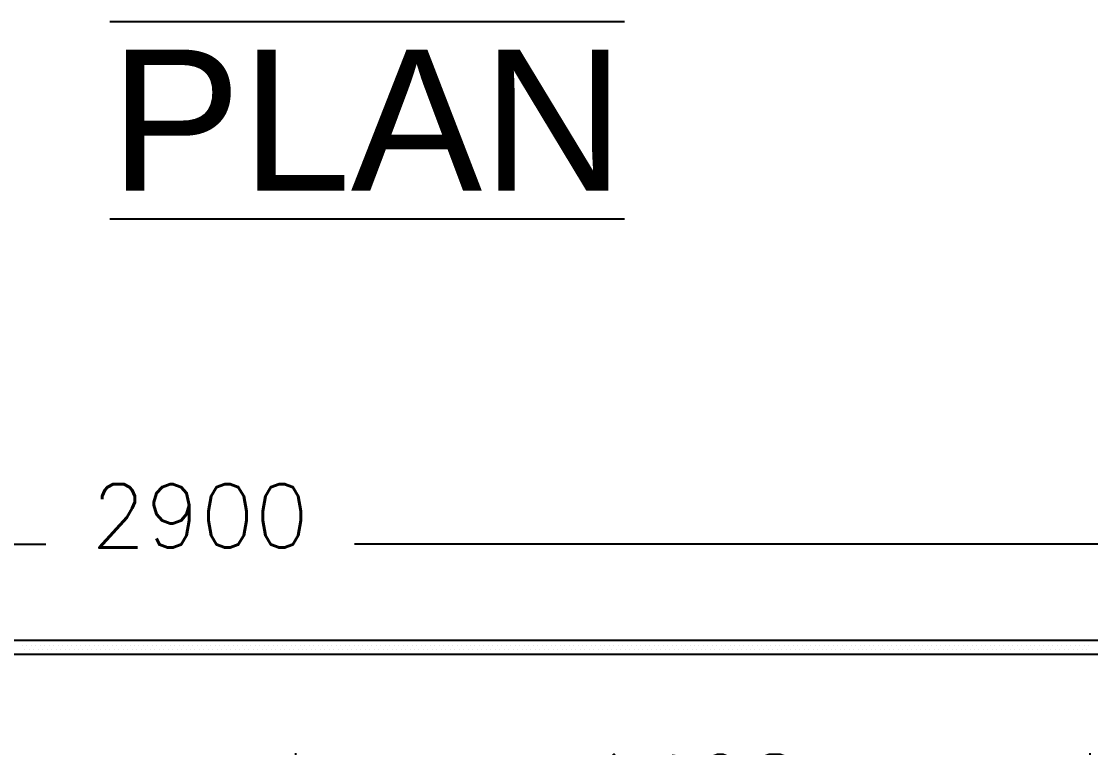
# Model space of a CAD drawing. Extents: x 17841 to 24164, y -6417 to 2983.
# Drawn here: x 19826 to 20584, y 440 to 955 of the extents above; entities that cross this region are included whole.
import ezdxf

# ---------------------------------------------------------------- set-up
doc = ezdxf.new("R2010")
doc.units = 0
doc.header["$LTSCALE"] = 5
doc.header["$PDMODE"] = 3
doc.layers.get('0').update_dxf_attribs({"linetype": 'CONTINUOUS'})
doc.layers.get('DEFPOINTS').update_dxf_attribs({"linetype": 'CONTINUOUS'})
doc.styles.get("Standard").update_dxf_attribs({"font": 'romans.shx', "height": 45})
doc.dimstyles.get("Standard").update_dxf_attribs({"dimscale": 30, "dimtxt": 2, "dimasz": 1, "dimexe": 0.5, "dimexo": 0.5, "dimgap": 0.2, "dimtad": 1, "dimdec": 0, "dimdsep": 46, "dimtxsty": 'Standard', "dimcen": 2.5, "dimadec": 0, "dimazin": 0, "dimtfac": 1, "dimtdec": 0, "dimtmove": 2, "dimatfit": 3, "dimfxl": 1, "dimtolj": 1, "dimtzin": 0, "dimarcsym": 0})

# ---------------------------------------------------------------- blocks, each defined once
blk = doc.blocks.new('*D24')
at = {"color": 0, "lineweight": -2, "transparency": 16777216}
for p, q in [((19197.71, 536.24), (19197.71, 614.17)), ((20708, 545.71), (20708, 614.17)), ((19257.71, 584.17), (19843.57, 584.17)), ((20648, 584.17), (20062.14, 584.17))]:
    blk.add_line(p, q, dxfattribs=at)
at = {"color": 0, "transparency": 16777216}
for points in [[(19257.71, 594.17), (19257.71, 574.17), (19197.71, 584.17)], [(20648, 594.17), (20648, 574.17), (20708, 584.17)]]:
    blk.add_solid(points, dxfattribs=at)
at = {"layer": 'DEFPOINTS', "color": 0, "transparency": 16777216}
for p in [(20708, 584.17), (20708, 515.71), (19197.71, 506.24)]:
    blk.add_point(p, dxfattribs=at)
at = {"color": 0, "transparency": 16777216, "insert": (19952.86, 604.27), "char_height": 45, "attachment_point": 5}
blk.add_mtext('\\A1;2900', dxfattribs=at)
blk = doc.blocks.new('*D31')
at = {"color": 0, "lineweight": -2, "transparency": 16777216}
for p, q in [((20020.71, 383.01), (20020.71, 436.01)), ((20583.6, 383.01), (20583.6, 436.01)), ((20080.71, 406.01), (20196.08, 406.01)), ((20523.6, 406.01), (20408.23, 406.01))]:
    blk.add_line(p, q, dxfattribs=at)
at = {"color": 0, "transparency": 16777216}
for points in [[(20080.71, 416.01), (20080.71, 396.01), (20020.71, 406.01)], [(20523.6, 416.01), (20523.6, 396.01), (20583.6, 406.01)]]:
    blk.add_solid(points, dxfattribs=at)
at = {"layer": 'DEFPOINTS', "color": 0, "transparency": 16777216}
for p in [(20583.6, 406.01), (20020.71, 353.01), (20583.6, 353.01)]:
    blk.add_point(p, dxfattribs=at)
at = {"color": 0, "transparency": 16777216, "insert": (20302.15, 412.49), "char_height": 45, "attachment_point": 5}
blk.add_mtext('\\A1;1408', dxfattribs=at)
blk = doc.blocks.new('*D32')
at = {"color": 0, "lineweight": -2, "transparency": 16777216}
for p, q in [((20583.6, 350.97), (20583.6, 433.68)), ((20698.36, 351.34), (20698.36, 433.68)), ((20523.6, 403.68), (20463.6, 403.68)), ((20583.6, 403.68), (20698.36, 403.68)), ((20758.36, 403.68), (20818.36, 403.68))]:
    blk.add_line(p, q, dxfattribs=at)
at = {"color": 0, "transparency": 16777216}
for points in [[(20523.6, 413.68), (20523.6, 393.68), (20583.6, 403.68)], [(20758.36, 413.68), (20758.36, 393.68), (20698.36, 403.68)]]:
    blk.add_solid(points, dxfattribs=at)
at = {"layer": 'DEFPOINTS', "color": 0, "transparency": 16777216}
for p in [(20698.36, 403.68), (20583.6, 320.97), (20698.36, 321.34)]:
    blk.add_point(p, dxfattribs=at)
at = {"color": 0, "transparency": 16777216, "insert": (20640.98, 449.69), "char_height": 45, "attachment_point": 5}
blk.add_mtext('\\A1;150', dxfattribs=at)

msp = doc.modelspace()

# ---------------------------------------------------------------- linework, layer by layer
at = {"color": 0}
for p, q in [((19247.88, 516.24), (20708.36, 516.24)), ((19828.53, 515.71), (19828.53, 515.71)), ((19831.7, 515.71), (19831.7, 515.71)), ((19834.88, 515.71), (19834.88, 515.71)), ((19838.05, 515.71), (19838.05, 515.71)), ((19841.23, 515.71), (19841.23, 515.71)), ((19844.4, 515.71), (19844.4, 515.71)), ((19847.58, 515.71), (19847.58, 515.71)), ((19850.75, 515.71), (19850.75, 515.71)), ((19853.93, 515.71), (19853.93, 515.71)), ((19857.1, 515.71), (19857.1, 515.71)), ((19860.28, 515.71), (19860.28, 515.71)), ((19863.45, 515.71), (19863.45, 515.71)), ((19866.63, 515.71), (19866.63, 515.71)), ((19869.8, 515.71), (19869.8, 515.71)), ((19872.98, 515.71), (19872.98, 515.71)), ((19876.15, 515.71), (19876.15, 515.71)), ((19879.33, 515.71), (19879.33, 515.71)), ((19882.5, 515.71), (19882.5, 515.71)), ((19885.68, 515.71), (19885.68, 515.71)), ((19888.85, 515.71), (19888.85, 515.71)), ((19892.03, 515.71), (19892.03, 515.71)), ((19895.2, 515.71), (19895.2, 515.71)), ((19898.38, 515.71), (19898.38, 515.71)), ((19901.55, 515.71), (19901.55, 515.71)), ((19904.73, 515.71), (19904.73, 515.71)), ((19907.9, 515.71), (19907.9, 515.71)), ((19911.08, 515.71), (19911.08, 515.71)), ((19914.25, 515.71), (19914.25, 515.71)), ((19917.43, 515.71), (19917.43, 515.71)), ((19920.6, 515.71), (19920.6, 515.71)), ((19923.78, 515.71), (19923.78, 515.71)), ((19926.95, 515.71), (19926.95, 515.71)), ((19930.13, 515.71), (19930.13, 515.71)), ((19933.3, 515.71), (19933.3, 515.71)), ((19936.48, 515.71), (19936.48, 515.71)), ((19939.65, 515.71), (19939.65, 515.71)), ((19942.83, 515.71), (19942.83, 515.71)), ((19946, 515.71), (19946, 515.71)), ((19949.18, 515.71), (19949.18, 515.71)), ((19952.35, 515.71), (19952.35, 515.71)), ((19955.53, 515.71), (19955.53, 515.71)), ((19958.7, 515.71), (19958.7, 515.71)), ((19961.88, 515.71), (19961.88, 515.71)), ((19965.05, 515.71), (19965.05, 515.71)), ((19968.23, 515.71), (19968.23, 515.71)), ((19971.4, 515.71), (19971.4, 515.71)), ((19974.58, 515.71), (19974.58, 515.71)), ((19977.75, 515.71), (19977.75, 515.71)), ((19980.93, 515.71), (19980.93, 515.71)), ((19984.1, 515.71), (19984.1, 515.71)), ((19987.28, 515.71), (19987.28, 515.71)), ((19990.45, 515.71), (19990.45, 515.71)), ((19993.63, 515.71), (19993.63, 515.71)), ((19996.8, 515.71), (19996.8, 515.71)), ((19999.98, 515.71), (19999.98, 515.71)), ((20003.15, 515.71), (20003.15, 515.71)), ((20006.33, 515.71), (20006.33, 515.71)), ((20009.5, 515.71), (20009.5, 515.71)), ((20012.68, 515.71), (20012.68, 515.71)), ((20015.85, 515.71), (20015.85, 515.71)), ((20019.03, 515.71), (20019.03, 515.71)), ((20022.2, 515.71), (20022.2, 515.71)), ((20025.38, 515.71), (20025.38, 515.71)), ((20028.55, 515.71), (20028.55, 515.71)), ((20031.73, 515.71), (20031.73, 515.71)), ((20034.9, 515.71), (20034.9, 515.71)), ((20038.08, 515.71), (20038.08, 515.71)), ((20041.25, 515.71), (20041.25, 515.71)), ((20044.43, 515.71), (20044.43, 515.71)), ((20047.6, 515.71), (20047.6, 515.71)), ((20050.78, 515.71), (20050.78, 515.71)), ((20053.95, 515.71), (20053.95, 515.71)), ((20057.13, 515.71), (20057.13, 515.71)), ((20060.3, 515.71), (20060.3, 515.71)), ((20063.48, 515.71), (20063.48, 515.71)), ((20066.65, 515.71), (20066.65, 515.71)), ((20069.83, 515.71), (20069.83, 515.71)), ((20073, 515.71), (20073, 515.71)), ((20076.18, 515.71), (20076.18, 515.71)), ((20079.35, 515.71), (20079.35, 515.71)), ((20082.53, 515.71), (20082.53, 515.71)), ((20085.7, 515.71), (20085.7, 515.71)), ((20088.88, 515.71), (20088.88, 515.71)), ((20092.05, 515.71), (20092.05, 515.71)), ((20095.23, 515.71), (20095.23, 515.71)), ((20098.4, 515.71), (20098.4, 515.71)), ((20101.58, 515.71), (20101.58, 515.71)), ((20104.75, 515.71), (20104.75, 515.71)), ((20107.93, 515.71), (20107.93, 515.71)), ((20111.1, 515.71), (20111.1, 515.71)), ((20114.28, 515.71), (20114.28, 515.71)), ((20117.45, 515.71), (20117.45, 515.71)), ((20120.63, 515.71), (20120.63, 515.71)), ((20123.8, 515.71), (20123.8, 515.71)), ((20126.98, 515.71), (20126.98, 515.71)), ((20130.15, 515.71), (20130.15, 515.71)), ((20133.33, 515.71), (20133.33, 515.71)), ((20136.5, 515.71), (20136.5, 515.71)), ((20139.68, 515.71), (20139.68, 515.71)), ((20142.85, 515.71), (20142.85, 515.71)), ((20146.03, 515.71), (20146.03, 515.71)), ((20149.2, 515.71), (20149.2, 515.71)), ((20152.38, 515.71), (20152.38, 515.71)), ((20155.55, 515.71), (20155.55, 515.71)), ((20158.73, 515.71), (20158.73, 515.71)), ((20161.9, 515.71), (20161.9, 515.71)), ((20165.08, 515.71), (20165.08, 515.71)), ((20168.25, 515.71), (20168.25, 515.71)), ((20171.43, 515.71), (20171.43, 515.71)), ((20174.6, 515.71), (20174.6, 515.71)), ((20177.78, 515.71), (20177.78, 515.71)), ((20180.95, 515.71), (20180.95, 515.71)), ((20184.13, 515.71), (20184.13, 515.71)), ((20187.3, 515.71), (20187.3, 515.71)), ((20190.48, 515.71), (20190.48, 515.71)), ((20193.65, 515.71), (20193.65, 515.71)), ((20196.83, 515.71), (20196.83, 515.71)), ((20200, 515.71), (20200, 515.71)), ((20203.18, 515.71), (20203.18, 515.71)), ((20206.35, 515.71), (20206.35, 515.71)), ((20209.53, 515.71), (20209.53, 515.71)), ((20212.7, 515.71), (20212.7, 515.71)), ((20215.88, 515.71), (20215.88, 515.71)), ((20219.05, 515.71), (20219.05, 515.71)), ((20222.23, 515.71), (20222.23, 515.71)), ((20225.4, 515.71), (20225.4, 515.71)), ((20228.58, 515.71), (20228.58, 515.71)), ((20231.75, 515.71), (20231.75, 515.71)), ((20234.93, 515.71), (20234.93, 515.71)), ((20238.1, 515.71), (20238.1, 515.71)), ((20241.28, 515.71), (20241.28, 515.71)), ((20244.45, 515.71), (20244.45, 515.71)), ((20247.63, 515.71), (20247.63, 515.71)), ((20250.8, 515.71), (20250.8, 515.71)), ((20253.98, 515.71), (20253.98, 515.71)), ((20257.15, 515.71), (20257.15, 515.71)), ((20260.33, 515.71), (20260.33, 515.71)), ((20263.5, 515.71), (20263.5, 515.71)), ((20266.68, 515.71), (20266.68, 515.71)), ((20269.85, 515.71), (20269.85, 515.71)), ((20273.03, 515.71), (20273.03, 515.71)), ((20276.2, 515.71), (20276.2, 515.71)), ((20279.38, 515.71), (20279.38, 515.71)), ((20282.55, 515.71), (20282.55, 515.71)), ((20285.73, 515.71), (20285.73, 515.71)), ((20288.9, 515.71), (20288.9, 515.71)), ((20292.08, 515.71), (20292.08, 515.71)), ((20295.25, 515.71), (20295.25, 515.71)), ((20298.43, 515.71), (20298.43, 515.71)), ((20301.6, 515.71), (20301.6, 515.71)), ((20304.78, 515.71), (20304.78, 515.71)), ((20307.95, 515.71), (20307.95, 515.71)), ((20311.13, 515.71), (20311.13, 515.71)), ((20314.3, 515.71), (20314.3, 515.71)), ((20317.48, 515.71), (20317.48, 515.71)), ((20320.65, 515.71), (20320.65, 515.71)), ((20323.83, 515.71), (20323.83, 515.71)), ((20327, 515.71), (20327, 515.71)), ((20330.18, 515.71), (20330.18, 515.71)), ((20333.35, 515.71), (20333.35, 515.71)), ((20336.53, 515.71), (20336.53, 515.71)), ((20339.7, 515.71), (20339.7, 515.71)), ((20342.88, 515.71), (20342.88, 515.71)), ((20346.05, 515.71), (20346.05, 515.71)), ((20349.23, 515.71), (20349.23, 515.71)), ((20352.4, 515.71), (20352.4, 515.71)), ((20355.58, 515.71), (20355.58, 515.71)), ((20358.75, 515.71), (20358.75, 515.71)), ((20361.93, 515.71), (20361.93, 515.71)), ((20365.1, 515.71), (20365.1, 515.71)), ((20368.28, 515.71), (20368.28, 515.71)), ((20371.45, 515.71), (20371.45, 515.71)), ((20374.63, 515.71), (20374.63, 515.71)), ((20377.8, 515.71), (20377.8, 515.71)), ((20380.98, 515.71), (20380.98, 515.71)), ((20384.15, 515.71), (20384.15, 515.71)), ((20387.33, 515.71), (20387.33, 515.71)), ((20390.5, 515.71), (20390.5, 515.71)), ((20393.68, 515.71), (20393.68, 515.71)), ((20396.85, 515.71), (20396.85, 515.71)), ((20400.03, 515.71), (20400.03, 515.71)), ((20403.2, 515.71), (20403.2, 515.71)), ((20406.38, 515.71), (20406.38, 515.71)), ((20409.55, 515.71), (20409.55, 515.71)), ((20412.73, 515.71), (20412.73, 515.71)), ((20415.9, 515.71), (20415.9, 515.71)), ((20419.08, 515.71), (20419.08, 515.71)), ((20422.25, 515.71), (20422.25, 515.71)), ((20425.43, 515.71), (20425.43, 515.71)), ((20428.6, 515.71), (20428.6, 515.71)), ((20431.78, 515.71), (20431.78, 515.71)), ((20434.95, 515.71), (20434.95, 515.71)), ((20438.13, 515.71), (20438.13, 515.71)), ((20441.3, 515.71), (20441.3, 515.71)), ((20444.48, 515.71), (20444.48, 515.71)), ((20447.65, 515.71), (20447.65, 515.71)), ((20450.83, 515.71), (20450.83, 515.71)), ((20454, 515.71), (20454, 515.71)), ((20457.18, 515.71), (20457.18, 515.71)), ((20460.35, 515.71), (20460.35, 515.71)), ((20463.53, 515.71), (20463.53, 515.71)), ((20466.7, 515.71), (20466.7, 515.71)), ((20469.88, 515.71), (20469.88, 515.71)), ((20473.05, 515.71), (20473.05, 515.71)), ((20476.23, 515.71), (20476.23, 515.71)), ((20479.4, 515.71), (20479.4, 515.71)), ((20482.58, 515.71), (20482.58, 515.71)), ((20485.75, 515.71), (20485.75, 515.71)), ((20488.93, 515.71), (20488.93, 515.71)), ((20492.1, 515.71), (20492.1, 515.71)), ((20495.28, 515.71), (20495.28, 515.71)), ((20498.45, 515.71), (20498.45, 515.71)), ((20501.63, 515.71), (20501.63, 515.71)), ((20504.8, 515.71), (20504.8, 515.71)), ((20507.98, 515.71), (20507.98, 515.71)), ((20511.15, 515.71), (20511.15, 515.71)), ((20514.33, 515.71), (20514.33, 515.71)), ((20517.5, 515.71), (20517.5, 515.71)), ((20520.68, 515.71), (20520.68, 515.71)), ((20523.85, 515.71), (20523.85, 515.71)), ((20527.03, 515.71), (20527.03, 515.71)), ((20530.2, 515.71), (20530.2, 515.71)), ((20533.38, 515.71), (20533.38, 515.71)), ((20536.55, 515.71), (20536.55, 515.71)), ((20539.73, 515.71), (20539.73, 515.71)), ((20542.9, 515.71), (20542.9, 515.71)), ((20546.08, 515.71), (20546.08, 515.71)), ((20549.25, 515.71), (20549.25, 515.71)), ((20552.43, 515.71), (20552.43, 515.71)), ((20555.6, 515.71), (20555.6, 515.71)), ((20558.78, 515.71), (20558.78, 515.71)), ((20561.95, 515.71), (20561.95, 515.71)), ((20565.13, 515.71), (20565.13, 515.71)), ((20568.3, 515.71), (20568.3, 515.71)), ((20571.48, 515.71), (20571.48, 515.71)), ((20574.65, 515.71), (20574.65, 515.71)), ((20577.83, 515.71), (20577.83, 515.71)), ((20581, 515.71), (20581, 515.71)), ((19826.94, 512.53), (19826.94, 512.53)), ((19828.53, 509.36), (19828.53, 509.36)), ((19830.12, 512.53), (19830.12, 512.53)), ((19831.7, 509.36), (19831.7, 509.36)), ((19833.29, 512.53), (19833.29, 512.53)), ((19834.88, 509.36), (19834.88, 509.36)), ((19836.47, 512.53), (19836.47, 512.53)), ((19838.05, 509.36), (19838.05, 509.36)), ((19839.64, 512.53), (19839.64, 512.53)), ((19841.23, 509.36), (19841.23, 509.36)), ((19842.82, 512.53), (19842.82, 512.53)), ((19844.4, 509.36), (19844.4, 509.36)), ((19845.99, 512.53), (19845.99, 512.53)), ((19847.58, 509.36), (19847.58, 509.36)), ((19849.17, 512.53), (19849.17, 512.53)), ((19850.75, 509.36), (19850.75, 509.36)), ((19852.34, 512.53), (19852.34, 512.53)), ((19853.93, 509.36), (19853.93, 509.36)), ((19855.52, 512.53), (19855.52, 512.53)), ((19857.1, 509.36), (19857.1, 509.36)), ((19858.69, 512.53), (19858.69, 512.53)), ((19860.28, 509.36), (19860.28, 509.36)), ((19861.87, 512.53), (19861.87, 512.53)), ((19863.45, 509.36), (19863.45, 509.36)), ((19865.04, 512.53), (19865.04, 512.53)), ((19866.63, 509.36), (19866.63, 509.36)), ((19868.22, 512.53), (19868.22, 512.53)), ((19869.8, 509.36), (19869.8, 509.36)), ((19871.39, 512.53), (19871.39, 512.53)), ((19872.98, 509.36), (19872.98, 509.36)), ((19874.57, 512.53), (19874.57, 512.53)), ((19876.15, 509.36), (19876.15, 509.36)), ((19877.74, 512.53), (19877.74, 512.53)), ((19879.33, 509.36), (19879.33, 509.36)), ((19880.92, 512.53), (19880.92, 512.53)), ((19882.5, 509.36), (19882.5, 509.36)), ((19884.09, 512.53), (19884.09, 512.53)), ((19885.68, 509.36), (19885.68, 509.36)), ((19887.27, 512.53), (19887.27, 512.53)), ((19888.85, 509.36), (19888.85, 509.36)), ((19890.44, 512.53), (19890.44, 512.53)), ((19892.03, 509.36), (19892.03, 509.36)), ((19893.62, 512.53), (19893.62, 512.53)), ((19895.2, 509.36), (19895.2, 509.36)), ((19896.79, 512.53), (19896.79, 512.53)), ((19898.38, 509.36), (19898.38, 509.36)), ((19899.97, 512.53), (19899.97, 512.53)), ((19901.55, 509.36), (19901.55, 509.36)), ((19903.14, 512.53), (19903.14, 512.53)), ((19904.73, 509.36), (19904.73, 509.36)), ((19906.32, 512.53), (19906.32, 512.53)), ((19907.9, 509.36), (19907.9, 509.36)), ((19909.49, 512.53), (19909.49, 512.53)), ((19911.08, 509.36), (19911.08, 509.36)), ((19912.67, 512.53), (19912.67, 512.53)), ((19914.25, 509.36), (19914.25, 509.36)), ((19915.84, 512.53), (19915.84, 512.53)), ((19917.43, 509.36), (19917.43, 509.36)), ((19919.02, 512.53), (19919.02, 512.53)), ((19920.6, 509.36), (19920.6, 509.36)), ((19922.19, 512.53), (19922.19, 512.53)), ((19923.78, 509.36), (19923.78, 509.36)), ((19925.37, 512.53), (19925.37, 512.53)), ((19926.95, 509.36), (19926.95, 509.36)), ((19928.54, 512.53), (19928.54, 512.53)), ((19930.13, 509.36), (19930.13, 509.36)), ((19931.72, 512.53), (19931.72, 512.53)), ((19933.3, 509.36), (19933.3, 509.36)), ((19934.89, 512.53), (19934.89, 512.53)), ((19936.48, 509.36), (19936.48, 509.36)), ((19938.07, 512.53), (19938.07, 512.53)), ((19939.65, 509.36), (19939.65, 509.36)), ((19941.24, 512.53), (19941.24, 512.53)), ((19942.83, 509.36), (19942.83, 509.36)), ((19944.42, 512.53), (19944.42, 512.53)), ((19946, 509.36), (19946, 509.36)), ((19947.59, 512.53), (19947.59, 512.53)), ((19949.18, 509.36), (19949.18, 509.36)), ((19950.77, 512.53), (19950.77, 512.53)), ((19952.35, 509.36), (19952.35, 509.36)), ((19953.94, 512.53), (19953.94, 512.53)), ((19955.53, 509.36), (19955.53, 509.36)), ((19957.12, 512.53), (19957.12, 512.53)), ((19958.7, 509.36), (19958.7, 509.36)), ((19960.29, 512.53), (19960.29, 512.53)), ((19961.88, 509.36), (19961.88, 509.36)), ((19963.47, 512.53), (19963.47, 512.53)), ((19965.05, 509.36), (19965.05, 509.36)), ((19966.64, 512.53), (19966.64, 512.53)), ((19968.23, 509.36), (19968.23, 509.36)), ((19969.82, 512.53), (19969.82, 512.53)), ((19971.4, 509.36), (19971.4, 509.36)), ((19972.99, 512.53), (19972.99, 512.53)), ((19974.58, 509.36), (19974.58, 509.36)), ((19976.17, 512.53), (19976.17, 512.53)), ((19977.75, 509.36), (19977.75, 509.36)), ((19979.34, 512.53), (19979.34, 512.53)), ((19980.93, 509.36), (19980.93, 509.36)), ((19982.52, 512.53), (19982.52, 512.53)), ((19984.1, 509.36), (19984.1, 509.36)), ((19985.69, 512.53), (19985.69, 512.53)), ((19987.28, 509.36), (19987.28, 509.36)), ((19988.87, 512.53), (19988.87, 512.53)), ((19990.45, 509.36), (19990.45, 509.36)), ((19992.04, 512.53), (19992.04, 512.53)), ((19993.63, 509.36), (19993.63, 509.36)), ((19995.22, 512.53), (19995.22, 512.53)), ((19996.8, 509.36), (19996.8, 509.36)), ((19998.39, 512.53), (19998.39, 512.53)), ((19999.98, 509.36), (19999.98, 509.36)), ((20001.57, 512.53), (20001.57, 512.53)), ((20003.15, 509.36), (20003.15, 509.36)), ((20004.74, 512.53), (20004.74, 512.53)), ((20006.33, 509.36), (20006.33, 509.36)), ((20007.92, 512.53), (20007.92, 512.53)), ((20009.5, 509.36), (20009.5, 509.36)), ((20011.09, 512.53), (20011.09, 512.53)), ((20012.68, 509.36), (20012.68, 509.36)), ((20014.27, 512.53), (20014.27, 512.53)), ((20015.85, 509.36), (20015.85, 509.36)), ((20017.44, 512.53), (20017.44, 512.53)), ((20019.03, 509.36), (20019.03, 509.36)), ((20020.62, 512.53), (20020.62, 512.53)), ((20022.2, 509.36), (20022.2, 509.36)), ((20023.79, 512.53), (20023.79, 512.53)), ((20025.38, 509.36), (20025.38, 509.36)), ((20026.97, 512.53), (20026.97, 512.53)), ((20028.55, 509.36), (20028.55, 509.36)), ((20030.14, 512.53), (20030.14, 512.53)), ((20031.73, 509.36), (20031.73, 509.36)), ((20033.32, 512.53), (20033.32, 512.53)), ((20034.9, 509.36), (20034.9, 509.36)), ((20036.49, 512.53), (20036.49, 512.53)), ((20038.08, 509.36), (20038.08, 509.36)), ((20039.67, 512.53), (20039.67, 512.53)), ((20041.25, 509.36), (20041.25, 509.36)), ((20042.84, 512.53), (20042.84, 512.53)), ((20044.43, 509.36), (20044.43, 509.36)), ((20046.02, 512.53), (20046.02, 512.53)), ((20047.6, 509.36), (20047.6, 509.36)), ((20049.19, 512.53), (20049.19, 512.53)), ((20050.78, 509.36), (20050.78, 509.36)), ((20052.37, 512.53), (20052.37, 512.53)), ((20053.95, 509.36), (20053.95, 509.36)), ((20055.54, 512.53), (20055.54, 512.53)), ((20057.13, 509.36), (20057.13, 509.36)), ((20058.72, 512.53), (20058.72, 512.53)), ((20060.3, 509.36), (20060.3, 509.36)), ((20061.89, 512.53), (20061.89, 512.53)), ((20063.48, 509.36), (20063.48, 509.36)), ((20065.07, 512.53), (20065.07, 512.53)), ((20066.65, 509.36), (20066.65, 509.36)), ((20068.24, 512.53), (20068.24, 512.53)), ((20069.83, 509.36), (20069.83, 509.36)), ((20071.42, 512.53), (20071.42, 512.53)), ((20073, 509.36), (20073, 509.36)), ((20074.59, 512.53), (20074.59, 512.53)), ((20076.18, 509.36), (20076.18, 509.36)), ((20077.77, 512.53), (20077.77, 512.53)), ((20079.35, 509.36), (20079.35, 509.36)), ((20080.94, 512.53), (20080.94, 512.53)), ((20082.53, 509.36), (20082.53, 509.36)), ((20084.12, 512.53), (20084.12, 512.53)), ((20085.7, 509.36), (20085.7, 509.36)), ((20087.29, 512.53), (20087.29, 512.53)), ((20088.88, 509.36), (20088.88, 509.36)), ((20090.47, 512.53), (20090.47, 512.53)), ((20092.05, 509.36), (20092.05, 509.36)), ((20093.64, 512.53), (20093.64, 512.53)), ((20095.23, 509.36), (20095.23, 509.36)), ((20096.82, 512.53), (20096.82, 512.53)), ((20098.4, 509.36), (20098.4, 509.36)), ((20099.99, 512.53), (20099.99, 512.53)), ((20101.58, 509.36), (20101.58, 509.36)), ((20103.17, 512.53), (20103.17, 512.53)), ((20104.75, 509.36), (20104.75, 509.36)), ((20106.34, 512.53), (20106.34, 512.53)), ((20107.93, 509.36), (20107.93, 509.36)), ((20109.52, 512.53), (20109.52, 512.53)), ((20111.1, 509.36), (20111.1, 509.36)), ((20112.69, 512.53), (20112.69, 512.53)), ((20114.28, 509.36), (20114.28, 509.36)), ((20115.87, 512.53), (20115.87, 512.53)), ((20117.45, 509.36), (20117.45, 509.36)), ((20119.04, 512.53), (20119.04, 512.53)), ((20120.63, 509.36), (20120.63, 509.36)), ((20122.22, 512.53), (20122.22, 512.53)), ((20123.8, 509.36), (20123.8, 509.36)), ((20125.39, 512.53), (20125.39, 512.53)), ((20126.98, 509.36), (20126.98, 509.36)), ((20128.57, 512.53), (20128.57, 512.53)), ((20130.15, 509.36), (20130.15, 509.36)), ((20131.74, 512.53), (20131.74, 512.53)), ((20133.33, 509.36), (20133.33, 509.36)), ((20134.92, 512.53), (20134.92, 512.53)), ((20136.5, 509.36), (20136.5, 509.36)), ((20138.09, 512.53), (20138.09, 512.53)), ((20139.68, 509.36), (20139.68, 509.36)), ((20141.27, 512.53), (20141.27, 512.53)), ((20142.85, 509.36), (20142.85, 509.36)), ((20144.44, 512.53), (20144.44, 512.53)), ((20146.03, 509.36), (20146.03, 509.36)), ((20147.62, 512.53), (20147.62, 512.53)), ((20149.2, 509.36), (20149.2, 509.36)), ((20150.79, 512.53), (20150.79, 512.53)), ((20152.38, 509.36), (20152.38, 509.36)), ((20153.97, 512.53), (20153.97, 512.53)), ((20155.55, 509.36), (20155.55, 509.36)), ((20157.14, 512.53), (20157.14, 512.53)), ((20158.73, 509.36), (20158.73, 509.36)), ((20160.32, 512.53), (20160.32, 512.53)), ((20161.9, 509.36), (20161.9, 509.36)), ((20163.49, 512.53), (20163.49, 512.53)), ((20165.08, 509.36), (20165.08, 509.36)), ((20166.67, 512.53), (20166.67, 512.53)), ((20168.25, 509.36), (20168.25, 509.36)), ((20169.84, 512.53), (20169.84, 512.53)), ((20171.43, 509.36), (20171.43, 509.36)), ((20173.02, 512.53), (20173.02, 512.53)), ((20174.6, 509.36), (20174.6, 509.36)), ((20176.19, 512.53), (20176.19, 512.53)), ((20177.78, 509.36), (20177.78, 509.36)), ((20179.37, 512.53), (20179.37, 512.53)), ((20180.95, 509.36), (20180.95, 509.36)), ((20182.54, 512.53), (20182.54, 512.53)), ((20184.13, 509.36), (20184.13, 509.36)), ((20185.72, 512.53), (20185.72, 512.53)), ((20187.3, 509.36), (20187.3, 509.36)), ((20188.89, 512.53), (20188.89, 512.53)), ((20190.48, 509.36), (20190.48, 509.36)), ((20192.07, 512.53), (20192.07, 512.53)), ((20193.65, 509.36), (20193.65, 509.36)), ((20195.24, 512.53), (20195.24, 512.53)), ((20196.83, 509.36), (20196.83, 509.36)), ((20198.42, 512.53), (20198.42, 512.53)), ((20200, 509.36), (20200, 509.36)), ((20201.59, 512.53), (20201.59, 512.53)), ((20203.18, 509.36), (20203.18, 509.36)), ((20204.77, 512.53), (20204.77, 512.53)), ((20206.35, 509.36), (20206.35, 509.36)), ((20207.94, 512.53), (20207.94, 512.53)), ((20209.53, 509.36), (20209.53, 509.36)), ((20211.12, 512.53), (20211.12, 512.53)), ((20212.7, 509.36), (20212.7, 509.36)), ((20214.29, 512.53), (20214.29, 512.53)), ((20215.88, 509.36), (20215.88, 509.36)), ((20217.47, 512.53), (20217.47, 512.53)), ((20219.05, 509.36), (20219.05, 509.36)), ((20220.64, 512.53), (20220.64, 512.53)), ((20222.23, 509.36), (20222.23, 509.36)), ((20223.82, 512.53), (20223.82, 512.53)), ((20225.4, 509.36), (20225.4, 509.36)), ((20226.99, 512.53), (20226.99, 512.53)), ((20228.58, 509.36), (20228.58, 509.36)), ((20230.17, 512.53), (20230.17, 512.53)), ((20231.75, 509.36), (20231.75, 509.36)), ((20233.34, 512.53), (20233.34, 512.53)), ((20234.93, 509.36), (20234.93, 509.36)), ((20236.52, 512.53), (20236.52, 512.53)), ((20238.1, 509.36), (20238.1, 509.36)), ((20239.69, 512.53), (20239.69, 512.53)), ((20241.28, 509.36), (20241.28, 509.36)), ((20242.87, 512.53), (20242.87, 512.53)), ((20244.45, 509.36), (20244.45, 509.36)), ((20246.04, 512.53), (20246.04, 512.53)), ((20247.63, 509.36), (20247.63, 509.36)), ((20249.22, 512.53), (20249.22, 512.53)), ((20250.8, 509.36), (20250.8, 509.36)), ((20252.39, 512.53), (20252.39, 512.53)), ((20253.98, 509.36), (20253.98, 509.36)), ((20255.57, 512.53), (20255.57, 512.53)), ((20257.15, 509.36), (20257.15, 509.36)), ((20258.74, 512.53), (20258.74, 512.53)), ((20260.33, 509.36), (20260.33, 509.36)), ((20261.92, 512.53), (20261.92, 512.53)), ((20263.5, 509.36), (20263.5, 509.36)), ((20265.09, 512.53), (20265.09, 512.53)), ((20266.68, 509.36), (20266.68, 509.36)), ((20268.27, 512.53), (20268.27, 512.53)), ((20269.85, 509.36), (20269.85, 509.36)), ((20271.44, 512.53), (20271.44, 512.53)), ((20273.03, 509.36), (20273.03, 509.36)), ((20274.62, 512.53), (20274.62, 512.53)), ((20276.2, 509.36), (20276.2, 509.36)), ((20277.79, 512.53), (20277.79, 512.53)), ((20279.38, 509.36), (20279.38, 509.36)), ((20280.97, 512.53), (20280.97, 512.53)), ((20282.55, 509.36), (20282.55, 509.36)), ((20284.14, 512.53), (20284.14, 512.53)), ((20285.73, 509.36), (20285.73, 509.36)), ((20287.32, 512.53), (20287.32, 512.53)), ((20288.9, 509.36), (20288.9, 509.36)), ((20290.49, 512.53), (20290.49, 512.53)), ((20292.08, 509.36), (20292.08, 509.36)), ((20293.67, 512.53), (20293.67, 512.53)), ((20295.25, 509.36), (20295.25, 509.36)), ((20296.84, 512.53), (20296.84, 512.53)), ((20298.43, 509.36), (20298.43, 509.36)), ((20300.02, 512.53), (20300.02, 512.53)), ((20301.6, 509.36), (20301.6, 509.36)), ((20303.19, 512.53), (20303.19, 512.53)), ((20304.78, 509.36), (20304.78, 509.36)), ((20306.37, 512.53), (20306.37, 512.53)), ((20307.95, 509.36), (20307.95, 509.36)), ((20309.54, 512.53), (20309.54, 512.53)), ((20311.13, 509.36), (20311.13, 509.36)), ((20312.72, 512.53), (20312.72, 512.53)), ((20314.3, 509.36), (20314.3, 509.36)), ((20315.89, 512.53), (20315.89, 512.53)), ((20317.48, 509.36), (20317.48, 509.36)), ((20319.07, 512.53), (20319.07, 512.53)), ((20320.65, 509.36), (20320.65, 509.36)), ((20322.24, 512.53), (20322.24, 512.53)), ((20323.83, 509.36), (20323.83, 509.36)), ((20325.42, 512.53), (20325.42, 512.53)), ((20327, 509.36), (20327, 509.36)), ((20328.59, 512.53), (20328.59, 512.53)), ((20330.18, 509.36), (20330.18, 509.36)), ((20331.77, 512.53), (20331.77, 512.53)), ((20333.35, 509.36), (20333.35, 509.36)), ((20334.94, 512.53), (20334.94, 512.53)), ((20336.53, 509.36), (20336.53, 509.36)), ((20338.12, 512.53), (20338.12, 512.53)), ((20339.7, 509.36), (20339.7, 509.36)), ((20341.29, 512.53), (20341.29, 512.53)), ((20342.88, 509.36), (20342.88, 509.36)), ((20344.47, 512.53), (20344.47, 512.53)), ((20346.05, 509.36), (20346.05, 509.36)), ((20347.64, 512.53), (20347.64, 512.53)), ((20349.23, 509.36), (20349.23, 509.36)), ((20350.82, 512.53), (20350.82, 512.53)), ((20352.4, 509.36), (20352.4, 509.36)), ((20353.99, 512.53), (20353.99, 512.53)), ((20355.58, 509.36), (20355.58, 509.36)), ((20357.17, 512.53), (20357.17, 512.53)), ((20358.75, 509.36), (20358.75, 509.36)), ((20360.34, 512.53), (20360.34, 512.53)), ((20361.93, 509.36), (20361.93, 509.36)), ((20363.52, 512.53), (20363.52, 512.53)), ((20365.1, 509.36), (20365.1, 509.36)), ((20366.69, 512.53), (20366.69, 512.53)), ((20368.28, 509.36), (20368.28, 509.36)), ((20369.87, 512.53), (20369.87, 512.53)), ((20371.45, 509.36), (20371.45, 509.36)), ((20373.04, 512.53), (20373.04, 512.53)), ((20374.63, 509.36), (20374.63, 509.36)), ((20376.22, 512.53), (20376.22, 512.53)), ((20377.8, 509.36), (20377.8, 509.36)), ((20379.39, 512.53), (20379.39, 512.53)), ((20380.98, 509.36), (20380.98, 509.36)), ((20382.57, 512.53), (20382.57, 512.53)), ((20384.15, 509.36), (20384.15, 509.36)), ((20385.74, 512.53), (20385.74, 512.53)), ((20387.33, 509.36), (20387.33, 509.36)), ((20388.92, 512.53), (20388.92, 512.53)), ((20390.5, 509.36), (20390.5, 509.36)), ((20392.09, 512.53), (20392.09, 512.53)), ((20393.68, 509.36), (20393.68, 509.36)), ((20395.27, 512.53), (20395.27, 512.53)), ((20396.85, 509.36), (20396.85, 509.36)), ((20398.44, 512.53), (20398.44, 512.53)), ((20400.03, 509.36), (20400.03, 509.36)), ((20401.62, 512.53), (20401.62, 512.53)), ((20403.2, 509.36), (20403.2, 509.36)), ((20404.79, 512.53), (20404.79, 512.53)), ((20406.38, 509.36), (20406.38, 509.36)), ((20407.97, 512.53), (20407.97, 512.53)), ((20409.55, 509.36), (20409.55, 509.36)), ((20411.14, 512.53), (20411.14, 512.53)), ((20412.73, 509.36), (20412.73, 509.36)), ((20414.32, 512.53), (20414.32, 512.53)), ((20415.9, 509.36), (20415.9, 509.36)), ((20417.49, 512.53), (20417.49, 512.53)), ((20419.08, 509.36), (20419.08, 509.36)), ((20420.67, 512.53), (20420.67, 512.53)), ((20422.25, 509.36), (20422.25, 509.36)), ((20423.84, 512.53), (20423.84, 512.53)), ((20425.43, 509.36), (20425.43, 509.36)), ((20427.02, 512.53), (20427.02, 512.53)), ((20428.6, 509.36), (20428.6, 509.36)), ((20430.19, 512.53), (20430.19, 512.53)), ((20431.78, 509.36), (20431.78, 509.36)), ((20433.37, 512.53), (20433.37, 512.53)), ((20434.95, 509.36), (20434.95, 509.36)), ((20436.54, 512.53), (20436.54, 512.53)), ((20438.13, 509.36), (20438.13, 509.36)), ((20439.72, 512.53), (20439.72, 512.53)), ((20441.3, 509.36), (20441.3, 509.36)), ((20442.89, 512.53), (20442.89, 512.53)), ((20444.48, 509.36), (20444.48, 509.36)), ((20446.07, 512.53), (20446.07, 512.53)), ((20447.65, 509.36), (20447.65, 509.36)), ((20449.24, 512.53), (20449.24, 512.53)), ((20450.83, 509.36), (20450.83, 509.36)), ((20452.42, 512.53), (20452.42, 512.53)), ((20454, 509.36), (20454, 509.36)), ((20455.59, 512.53), (20455.59, 512.53)), ((20457.18, 509.36), (20457.18, 509.36)), ((20458.77, 512.53), (20458.77, 512.53)), ((20460.35, 509.36), (20460.35, 509.36)), ((20461.94, 512.53), (20461.94, 512.53)), ((20463.53, 509.36), (20463.53, 509.36)), ((20465.12, 512.53), (20465.12, 512.53)), ((20466.7, 509.36), (20466.7, 509.36)), ((20468.29, 512.53), (20468.29, 512.53)), ((20469.88, 509.36), (20469.88, 509.36)), ((20471.47, 512.53), (20471.47, 512.53)), ((20473.05, 509.36), (20473.05, 509.36)), ((20474.64, 512.53), (20474.64, 512.53)), ((20476.23, 509.36), (20476.23, 509.36)), ((20477.82, 512.53), (20477.82, 512.53)), ((20479.4, 509.36), (20479.4, 509.36)), ((20480.99, 512.53), (20480.99, 512.53)), ((20482.58, 509.36), (20482.58, 509.36)), ((20484.17, 512.53), (20484.17, 512.53)), ((20485.75, 509.36), (20485.75, 509.36)), ((20487.34, 512.53), (20487.34, 512.53)), ((20488.93, 509.36), (20488.93, 509.36)), ((20490.52, 512.53), (20490.52, 512.53)), ((20492.1, 509.36), (20492.1, 509.36)), ((20493.69, 512.53), (20493.69, 512.53)), ((20495.28, 509.36), (20495.28, 509.36)), ((20496.87, 512.53), (20496.87, 512.53)), ((20498.45, 509.36), (20498.45, 509.36)), ((20500.04, 512.53), (20500.04, 512.53)), ((20501.63, 509.36), (20501.63, 509.36)), ((20503.22, 512.53), (20503.22, 512.53)), ((20504.8, 509.36), (20504.8, 509.36)), ((20506.39, 512.53), (20506.39, 512.53)), ((20507.98, 509.36), (20507.98, 509.36)), ((20509.57, 512.53), (20509.57, 512.53)), ((20511.15, 509.36), (20511.15, 509.36)), ((20512.74, 512.53), (20512.74, 512.53)), ((20514.33, 509.36), (20514.33, 509.36)), ((20515.92, 512.53), (20515.92, 512.53)), ((20517.5, 509.36), (20517.5, 509.36)), ((20519.09, 512.53), (20519.09, 512.53)), ((20520.68, 509.36), (20520.68, 509.36)), ((20522.27, 512.53), (20522.27, 512.53)), ((20523.85, 509.36), (20523.85, 509.36)), ((20525.44, 512.53), (20525.44, 512.53)), ((20527.03, 509.36), (20527.03, 509.36)), ((20528.62, 512.53), (20528.62, 512.53)), ((20530.2, 509.36), (20530.2, 509.36)), ((20531.79, 512.53), (20531.79, 512.53)), ((20533.38, 509.36), (20533.38, 509.36)), ((20534.97, 512.53), (20534.97, 512.53)), ((20536.55, 509.36), (20536.55, 509.36)), ((20538.14, 512.53), (20538.14, 512.53)), ((20539.73, 509.36), (20539.73, 509.36)), ((20541.32, 512.53), (20541.32, 512.53)), ((20542.9, 509.36), (20542.9, 509.36)), ((20544.49, 512.53), (20544.49, 512.53)), ((20546.08, 509.36), (20546.08, 509.36)), ((20547.67, 512.53), (20547.67, 512.53)), ((20549.25, 509.36), (20549.25, 509.36)), ((20550.84, 512.53), (20550.84, 512.53)), ((20552.43, 509.36), (20552.43, 509.36)), ((20554.02, 512.53), (20554.02, 512.53)), ((20555.6, 509.36), (20555.6, 509.36)), ((20557.19, 512.53), (20557.19, 512.53)), ((20558.78, 509.36), (20558.78, 509.36)), ((20560.37, 512.53), (20560.37, 512.53)), ((20561.95, 509.36), (20561.95, 509.36)), ((20563.54, 512.53), (20563.54, 512.53)), ((20565.13, 509.36), (20565.13, 509.36)), ((20566.72, 512.53), (20566.72, 512.53)), ((20568.3, 509.36), (20568.3, 509.36)), ((20569.89, 512.53), (20569.89, 512.53)), ((20571.48, 509.36), (20571.48, 509.36)), ((20573.07, 512.53), (20573.07, 512.53)), ((20574.65, 509.36), (20574.65, 509.36)), ((20576.24, 512.53), (20576.24, 512.53)), ((20577.83, 509.36), (20577.83, 509.36)), ((20579.42, 512.53), (20579.42, 512.53)), ((20581, 509.36), (20581, 509.36)), ((20582.59, 512.53), (20582.59, 512.53)), ((20708.36, 505.91), (19760.26, 505.91)), ((19826.94, 506.18), (19826.94, 506.18)), ((19830.12, 506.18), (19830.12, 506.18)), ((19833.29, 506.18), (19833.29, 506.18)), ((19836.47, 506.18), (19836.47, 506.18)), ((19839.64, 506.18), (19839.64, 506.18)), ((19842.82, 506.18), (19842.82, 506.18)), ((19845.99, 506.18), (19845.99, 506.18)), ((19849.17, 506.18), (19849.17, 506.18)), ((19852.34, 506.18), (19852.34, 506.18)), ((19855.52, 506.18), (19855.52, 506.18)), ((19858.69, 506.18), (19858.69, 506.18)), ((19861.87, 506.18), (19861.87, 506.18)), ((19865.04, 506.18), (19865.04, 506.18)), ((19868.22, 506.18), (19868.22, 506.18)), ((19871.39, 506.18), (19871.39, 506.18)), ((19874.57, 506.18), (19874.57, 506.18)), ((19877.74, 506.18), (19877.74, 506.18)), ((19880.92, 506.18), (19880.92, 506.18)), ((19884.09, 506.18), (19884.09, 506.18)), ((19887.27, 506.18), (19887.27, 506.18)), ((19890.44, 506.18), (19890.44, 506.18)), ((19893.62, 506.18), (19893.62, 506.18)), ((19896.79, 506.18), (19896.79, 506.18)), ((19899.97, 506.18), (19899.97, 506.18)), ((19903.14, 506.18), (19903.14, 506.18)), ((19906.32, 506.18), (19906.32, 506.18)), ((19909.49, 506.18), (19909.49, 506.18)), ((19912.67, 506.18), (19912.67, 506.18)), ((19915.84, 506.18), (19915.84, 506.18)), ((19919.02, 506.18), (19919.02, 506.18)), ((19922.19, 506.18), (19922.19, 506.18)), ((19925.37, 506.18), (19925.37, 506.18)), ((19928.54, 506.18), (19928.54, 506.18)), ((19931.72, 506.18), (19931.72, 506.18)), ((19934.89, 506.18), (19934.89, 506.18)), ((19938.07, 506.18), (19938.07, 506.18)), ((19941.24, 506.18), (19941.24, 506.18)), ((19944.42, 506.18), (19944.42, 506.18)), ((19947.59, 506.18), (19947.59, 506.18)), ((19950.77, 506.18), (19950.77, 506.18)), ((19953.94, 506.18), (19953.94, 506.18)), ((19957.12, 506.18), (19957.12, 506.18)), ((19960.29, 506.18), (19960.29, 506.18)), ((19963.47, 506.18), (19963.47, 506.18)), ((19966.64, 506.18), (19966.64, 506.18)), ((19969.82, 506.18), (19969.82, 506.18)), ((19972.99, 506.18), (19972.99, 506.18)), ((19976.17, 506.18), (19976.17, 506.18)), ((19979.34, 506.18), (19979.34, 506.18)), ((19982.52, 506.18), (19982.52, 506.18)), ((19985.69, 506.18), (19985.69, 506.18)), ((19988.87, 506.18), (19988.87, 506.18)), ((19992.04, 506.18), (19992.04, 506.18)), ((19995.22, 506.18), (19995.22, 506.18)), ((19998.39, 506.18), (19998.39, 506.18)), ((20001.57, 506.18), (20001.57, 506.18)), ((20004.74, 506.18), (20004.74, 506.18)), ((20007.92, 506.18), (20007.92, 506.18)), ((20011.09, 506.18), (20011.09, 506.18)), ((20014.27, 506.18), (20014.27, 506.18)), ((20017.44, 506.18), (20017.44, 506.18)), ((20020.62, 506.18), (20020.62, 506.18)), ((20023.79, 506.18), (20023.79, 506.18)), ((20026.97, 506.18), (20026.97, 506.18)), ((20030.14, 506.18), (20030.14, 506.18)), ((20033.32, 506.18), (20033.32, 506.18)), ((20036.49, 506.18), (20036.49, 506.18)), ((20039.67, 506.18), (20039.67, 506.18)), ((20042.84, 506.18), (20042.84, 506.18)), ((20046.02, 506.18), (20046.02, 506.18)), ((20049.19, 506.18), (20049.19, 506.18)), ((20052.37, 506.18), (20052.37, 506.18)), ((20055.54, 506.18), (20055.54, 506.18)), ((20058.72, 506.18), (20058.72, 506.18)), ((20061.89, 506.18), (20061.89, 506.18)), ((20065.07, 506.18), (20065.07, 506.18)), ((20068.24, 506.18), (20068.24, 506.18)), ((20071.42, 506.18), (20071.42, 506.18)), ((20074.59, 506.18), (20074.59, 506.18)), ((20077.77, 506.18), (20077.77, 506.18)), ((20080.94, 506.18), (20080.94, 506.18)), ((20084.12, 506.18), (20084.12, 506.18)), ((20087.29, 506.18), (20087.29, 506.18)), ((20090.47, 506.18), (20090.47, 506.18)), ((20093.64, 506.18), (20093.64, 506.18)), ((20096.82, 506.18), (20096.82, 506.18)), ((20099.99, 506.18), (20099.99, 506.18)), ((20103.17, 506.18), (20103.17, 506.18)), ((20106.34, 506.18), (20106.34, 506.18)), ((20109.52, 506.18), (20109.52, 506.18)), ((20112.69, 506.18), (20112.69, 506.18)), ((20115.87, 506.18), (20115.87, 506.18)), ((20119.04, 506.18), (20119.04, 506.18)), ((20122.22, 506.18), (20122.22, 506.18)), ((20125.39, 506.18), (20125.39, 506.18)), ((20128.57, 506.18), (20128.57, 506.18)), ((20131.74, 506.18), (20131.74, 506.18)), ((20134.92, 506.18), (20134.92, 506.18)), ((20138.09, 506.18), (20138.09, 506.18)), ((20141.27, 506.18), (20141.27, 506.18)), ((20144.44, 506.18), (20144.44, 506.18)), ((20147.62, 506.18), (20147.62, 506.18)), ((20150.79, 506.18), (20150.79, 506.18)), ((20153.97, 506.18), (20153.97, 506.18)), ((20157.14, 506.18), (20157.14, 506.18)), ((20160.32, 506.18), (20160.32, 506.18)), ((20163.49, 506.18), (20163.49, 506.18)), ((20166.67, 506.18), (20166.67, 506.18)), ((20169.84, 506.18), (20169.84, 506.18)), ((20173.02, 506.18), (20173.02, 506.18)), ((20176.19, 506.18), (20176.19, 506.18)), ((20179.37, 506.18), (20179.37, 506.18)), ((20182.54, 506.18), (20182.54, 506.18)), ((20185.72, 506.18), (20185.72, 506.18)), ((20188.89, 506.18), (20188.89, 506.18)), ((20192.07, 506.18), (20192.07, 506.18)), ((20195.24, 506.18), (20195.24, 506.18)), ((20198.42, 506.18), (20198.42, 506.18)), ((20201.59, 506.18), (20201.59, 506.18)), ((20204.77, 506.18), (20204.77, 506.18)), ((20207.94, 506.18), (20207.94, 506.18)), ((20211.12, 506.18), (20211.12, 506.18)), ((20214.29, 506.18), (20214.29, 506.18)), ((20217.47, 506.18), (20217.47, 506.18)), ((20220.64, 506.18), (20220.64, 506.18)), ((20223.82, 506.18), (20223.82, 506.18)), ((20226.99, 506.18), (20226.99, 506.18)), ((20230.17, 506.18), (20230.17, 506.18)), ((20233.34, 506.18), (20233.34, 506.18)), ((20236.52, 506.18), (20236.52, 506.18)), ((20239.69, 506.18), (20239.69, 506.18)), ((20242.87, 506.18), (20242.87, 506.18)), ((20246.04, 506.18), (20246.04, 506.18)), ((20249.22, 506.18), (20249.22, 506.18)), ((20252.39, 506.18), (20252.39, 506.18)), ((20255.57, 506.18), (20255.57, 506.18)), ((20258.74, 506.18), (20258.74, 506.18)), ((20261.92, 506.18), (20261.92, 506.18)), ((20265.09, 506.18), (20265.09, 506.18)), ((20268.27, 506.18), (20268.27, 506.18)), ((20271.44, 506.18), (20271.44, 506.18)), ((20274.62, 506.18), (20274.62, 506.18)), ((20277.79, 506.18), (20277.79, 506.18)), ((20280.97, 506.18), (20280.97, 506.18)), ((20284.14, 506.18), (20284.14, 506.18)), ((20287.32, 506.18), (20287.32, 506.18)), ((20290.49, 506.18), (20290.49, 506.18)), ((20293.67, 506.18), (20293.67, 506.18)), ((20296.84, 506.18), (20296.84, 506.18)), ((20300.02, 506.18), (20300.02, 506.18)), ((20303.19, 506.18), (20303.19, 506.18)), ((20306.37, 506.18), (20306.37, 506.18)), ((20309.54, 506.18), (20309.54, 506.18)), ((20312.72, 506.18), (20312.72, 506.18)), ((20315.89, 506.18), (20315.89, 506.18)), ((20319.07, 506.18), (20319.07, 506.18)), ((20322.24, 506.18), (20322.24, 506.18)), ((20325.42, 506.18), (20325.42, 506.18)), ((20328.59, 506.18), (20328.59, 506.18)), ((20331.77, 506.18), (20331.77, 506.18)), ((20334.94, 506.18), (20334.94, 506.18)), ((20338.12, 506.18), (20338.12, 506.18)), ((20341.29, 506.18), (20341.29, 506.18)), ((20344.47, 506.18), (20344.47, 506.18)), ((20347.64, 506.18), (20347.64, 506.18)), ((20350.82, 506.18), (20350.82, 506.18)), ((20353.99, 506.18), (20353.99, 506.18)), ((20357.17, 506.18), (20357.17, 506.18)), ((20360.34, 506.18), (20360.34, 506.18)), ((20363.52, 506.18), (20363.52, 506.18)), ((20366.69, 506.18), (20366.69, 506.18)), ((20369.87, 506.18), (20369.87, 506.18)), ((20373.04, 506.18), (20373.04, 506.18)), ((20376.22, 506.18), (20376.22, 506.18)), ((20379.39, 506.18), (20379.39, 506.18)), ((20382.57, 506.18), (20382.57, 506.18)), ((20385.74, 506.18), (20385.74, 506.18)), ((20388.92, 506.18), (20388.92, 506.18)), ((20392.09, 506.18), (20392.09, 506.18)), ((20395.27, 506.18), (20395.27, 506.18)), ((20398.44, 506.18), (20398.44, 506.18)), ((20401.62, 506.18), (20401.62, 506.18)), ((20404.79, 506.18), (20404.79, 506.18)), ((20407.97, 506.18), (20407.97, 506.18)), ((20411.14, 506.18), (20411.14, 506.18)), ((20414.32, 506.18), (20414.32, 506.18)), ((20417.49, 506.18), (20417.49, 506.18)), ((20420.67, 506.18), (20420.67, 506.18)), ((20423.84, 506.18), (20423.84, 506.18)), ((20427.02, 506.18), (20427.02, 506.18)), ((20430.19, 506.18), (20430.19, 506.18)), ((20433.37, 506.18), (20433.37, 506.18)), ((20436.54, 506.18), (20436.54, 506.18)), ((20439.72, 506.18), (20439.72, 506.18)), ((20442.89, 506.18), (20442.89, 506.18)), ((20446.07, 506.18), (20446.07, 506.18)), ((20449.24, 506.18), (20449.24, 506.18)), ((20452.42, 506.18), (20452.42, 506.18)), ((20455.59, 506.18), (20455.59, 506.18)), ((20458.77, 506.18), (20458.77, 506.18)), ((20461.94, 506.18), (20461.94, 506.18)), ((20465.12, 506.18), (20465.12, 506.18)), ((20468.29, 506.18), (20468.29, 506.18)), ((20471.47, 506.18), (20471.47, 506.18)), ((20474.64, 506.18), (20474.64, 506.18)), ((20477.82, 506.18), (20477.82, 506.18)), ((20480.99, 506.18), (20480.99, 506.18)), ((20484.17, 506.18), (20484.17, 506.18)), ((20487.34, 506.18), (20487.34, 506.18)), ((20490.52, 506.18), (20490.52, 506.18)), ((20493.69, 506.18), (20493.69, 506.18)), ((20496.87, 506.18), (20496.87, 506.18)), ((20500.04, 506.18), (20500.04, 506.18)), ((20503.22, 506.18), (20503.22, 506.18)), ((20506.39, 506.18), (20506.39, 506.18)), ((20509.57, 506.18), (20509.57, 506.18)), ((20512.74, 506.18), (20512.74, 506.18)), ((20515.92, 506.18), (20515.92, 506.18)), ((20519.09, 506.18), (20519.09, 506.18)), ((20522.27, 506.18), (20522.27, 506.18)), ((20525.44, 506.18), (20525.44, 506.18)), ((20528.62, 506.18), (20528.62, 506.18)), ((20531.79, 506.18), (20531.79, 506.18)), ((20534.97, 506.18), (20534.97, 506.18)), ((20538.14, 506.18), (20538.14, 506.18)), ((20541.32, 506.18), (20541.32, 506.18)), ((20544.49, 506.18), (20544.49, 506.18)), ((20547.67, 506.18), (20547.67, 506.18)), ((20550.84, 506.18), (20550.84, 506.18)), ((20554.02, 506.18), (20554.02, 506.18)), ((20557.19, 506.18), (20557.19, 506.18)), ((20560.37, 506.18), (20560.37, 506.18)), ((20563.54, 506.18), (20563.54, 506.18)), ((20566.72, 506.18), (20566.72, 506.18)), ((20569.89, 506.18), (20569.89, 506.18)), ((20573.07, 506.18), (20573.07, 506.18)), ((20576.24, 506.18), (20576.24, 506.18)), ((20579.42, 506.18), (20579.42, 506.18)), ((20582.59, 506.18), (20582.59, 506.18))]:
    msp.add_line(p, q, dxfattribs=at)

# ---------------------------------------------------------------- texts
at = {"color": 0, "insert": (20071.18, 884.64), "char_height": 100, "width": 1315.1204, "attachment_point": 5}
msp.add_mtext('{\\fArial|b0|i0|c0|p34;\\L\\OPLAN}', dxfattribs=at)

# ---------------------------------------------------------------- dimensions: what is measured, and where the dimension line sits
at = {"color": 0}
for base, p1, p2, text, picture, middle in [((20708, 584.17), (19197.71, 506.24), (20708, 515.71), '2900', '*D24', (19952.86, 604.27)), ((20698.36, 403.68), (20583.6, 320.97), (20698.36, 321.34), '150', '*D32', (20640.98, 449.69)), ((20583.6, 406.01), (20020.71, 353.01), (20583.6, 353.01), '1408', '*D31', (20302.15, 412.49))]:
    dim = msp.add_linear_dim(base=base, p1=p1, p2=p2, text=text, dimstyle='Standard', override={"dimtxt": 45, "dimasz": 2, "dimexe": 1, "dimexo": 1, "dimgap": 1, "dimcen": 2}, dxfattribs=at)
    dim.commit()
    dim.dimension.update_dxf_attribs({"geometry": picture, "text_midpoint": middle, "dimtype": 160})

doc.saveas('drawing.dxf')
